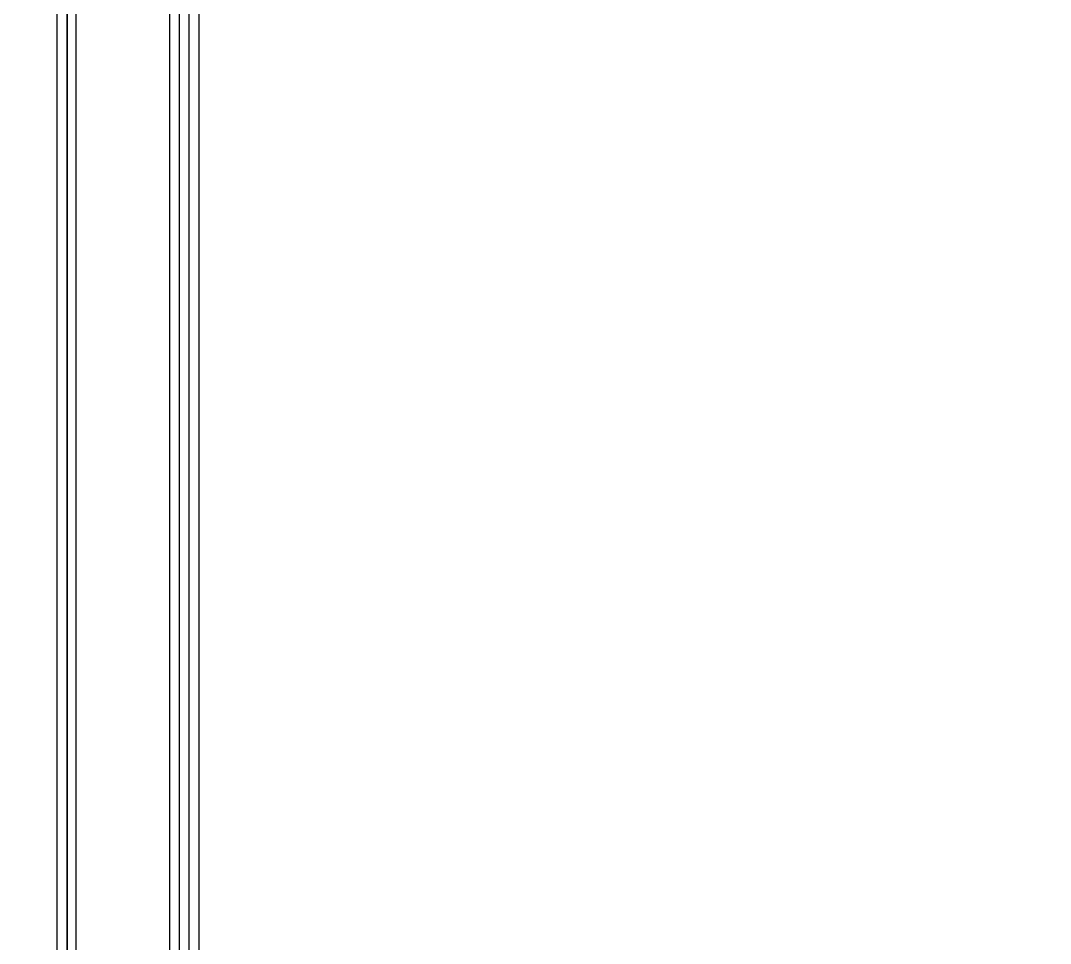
# Model space of a CAD drawing. Header units: millimetres. Extents: x 7294529 to 7346664, y 234399 to 276449.
# Drawn here: x 7306227 to 7307283, y 246818 to 247765 of the extents above; entities that cross this region are included whole.
import ezdxf
from ezdxf.xclip import XClip

# ---------------------------------------------------------------- set-up
doc = ezdxf.new("R2010")
doc.units = ezdxf.units.MM
doc.header["$LTSCALE"] = 100
doc.header["$XCLIPFRAME"] = 2
doc.linetypes.add('C-303-L-TF_39B+59C$0$CEN', pattern=[62, 60, -1, 0, -1])
doc.linetypes.add('U-59C-EX$0$CEN', pattern=[62, 60, -1, 0, -1])
for name, color, linetype in [('BP', 7, 'Continuous'), ('C-303-L-TF_39B+59C$0$CEN', 1, 'C-303-L-TF_39B+59C$0$CEN'), ('C-303-L-TF_39B+59C$0$COL', 2, 'Continuous'), ('C-303-L-TF_39B+59C$0$INS', 8, 'Continuous'), ('U-59C-EX$0$CEN', 1, 'U-59C-EX$0$CEN'), ('U-59C-EX$0$FIN', 5, 'Continuous'), ('U-59C-EX$0$INSUL_line', 8, 'Continuous')]:
    doc.layers.add(name, color=color, linetype=linetype)
doc.layers.add('CUT-LINE', color=105, linetype='Continuous', plot=False)
doc.layers.add('U-59C-EX$0$MC', color=152, linetype='Continuous', plot=False)

# ---------------------------------------------------------------- blocks, each defined once
blk = doc.blocks.new('U-59C-EX')
at = {"layer": 'U-59C-EX$0$CEN'}
blk.add_line((0, -7185), (0, 200), dxfattribs=at)
at = {"layer": 'U-59C-EX$0$FIN'}
for p, q in [((115, -3070), (115, -6325)), ((125, -3085), (125, -6315))]:
    blk.add_line(p, q, dxfattribs=at)
at = {"layer": 'U-59C-EX$0$INSUL_line'}
blk.add_line((105, -170), (105, -6335), dxfattribs=at)
at = {"layer": 'U-59C-EX$0$MC'}
blk.add_line((135, -2825), (135, -7185), dxfattribs=at)
blk = doc.blocks.new('C-303-L-TF_39B+59C', base_point=(0, 0))
at = {"layer": 'C-303-L-TF_39B+59C$0$CEN'}
blk.add_line((135, -2545), (135, -9730), dxfattribs=at)
at = {"layer": 'C-303-L-TF_39B+59C$0$COL'}
blk.add_lwpolyline([(270, -8980), (125, -8980), (125, -2600), (370, -2600)], dxfattribs=at)
at = {"layer": 'C-303-L-TF_39B+59C$0$INS'}
blk.add_lwpolyline([(270, -8970), (135, -8970), (135, -2610), (370, -2610)], dxfattribs=at)

msp = doc.modelspace()

# ---------------------------------------------------------------- block references
at = {"layer": 'BP'}
ref = msp.add_blockref('U-59C-EX', (7306274.4, 251009.4), dxfattribs=at)
XClip(ref).set_block_clipping_path([(12590, -7184.9999999999), (0, -7184.9999999999), (0, 300.0000000002), (4055.0000000028, 300.0000000099), (4055.0000000028, 1674.9999999992), (4320, 1674.9999999992), (4820, 2135.0000000001), (12590.0000000009, 2135.0000000001)])

# ---------------------------------------------------------------- next in the draw order: linework, layer by layer
at = {"layer": 'CUT-LINE'}
for points in [[(7298859.4, 254839.4), (7302303.6, 254839.4), (7302803.6, 254339.4), (7306283.6, 254339.4), (7306283.6, 243824.4), (7298859.4, 243824.4)], [(7318864.4, 243824.4), (7306274.4, 243824.4), (7306274.4, 251309.4), (7310329.4, 251309.4), (7310329.4, 252684.4), (7310594.4, 252684.4), (7311094.4, 253144.4), (7318864.4, 253144.4)]]:
    msp.add_lwpolyline(points, close=True, dxfattribs=at)

# ---------------------------------------------------------------- next in the draw order: block references
at = {"layer": 'BP'}
msp.add_blockref('C-303-L-TF_39B+59C', (7306139.4, 253554.4), dxfattribs=at)

doc.saveas('drawing.dxf')
